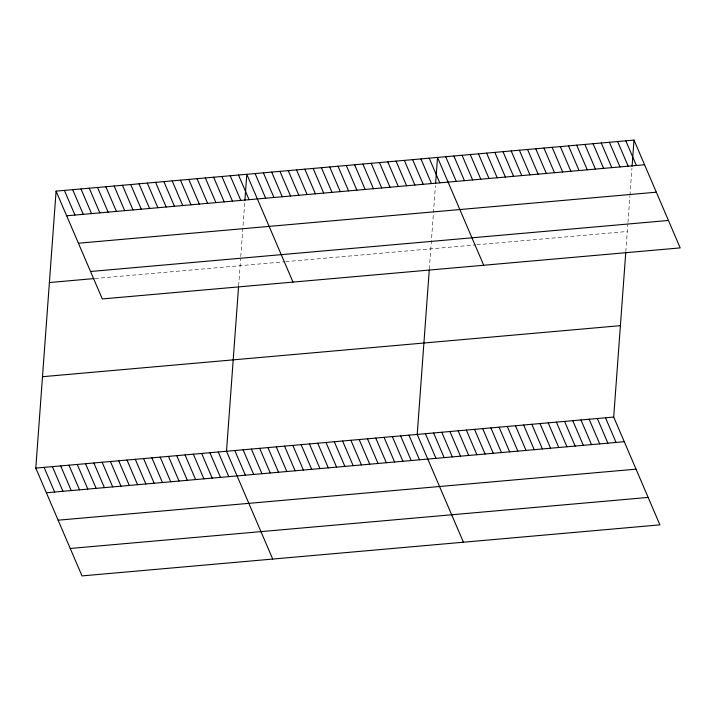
<?xml version="1.0" encoding="UTF-8"?>
<svg xmlns="http://www.w3.org/2000/svg" width="716" height="716" viewBox="0 0 716 716"><rect width="100%" height="100%" fill="white"/><g stroke="black" fill="none" stroke-linecap="round" stroke-linejoin="round"><path stroke-width="0.54" stroke-dasharray="3.58 2.69" d="M238.625 285.872L240.621 258.664M240.764 256.65L244.738 202.413M429.332 269.028L435.453 185.569M625.82 251.674L627.816 224.466M627.959 222.452L629.874 196.345M629.946 195.334L631.933 168.224M95.004 278.506L284.673 261.752M285.711 261.662L475.845 244.872M476.865 244.782L627.297 231.492"/><path stroke-width="1.07" d="M625.748 252.632L613.702 417.061L659.91 524.864L82 575.906L35.8 468.103L56.09 191.136L634 140.094L680.2 247.897L102.299 298.939L56.09 191.136M238.553 286.83L226.507 451.259L272.715 559.062M244.89 200.408L246.805 174.292L293.005 282.095M429.26 269.986L417.213 434.415L463.422 542.218M435.596 183.565L437.512 157.448L483.712 265.251M632.085 166.21L634 140.094M66.66 215.793L644.561 164.752M78.42 243.234L656.321 192.192M90.538 271.498L668.44 220.456M49.395 282.534L93.966 278.596M42.495 376.705L620.396 325.664M35.8 468.103L613.702 417.061M46.37 492.76L624.271 441.718M58.13 520.192L636.032 469.159M70.24 548.465L648.15 497.423M625.811 140.819L636.381 165.477M617.622 141.544L628.192 166.201M609.432 142.269L620.002 166.926M601.252 142.985L611.813 167.642M593.063 143.71L603.633 168.367M584.874 144.435L595.443 169.092M576.684 145.16L587.254 169.817M568.504 145.885L579.065 170.533M560.315 146.601L570.885 171.258M552.125 147.326L562.695 171.983M543.936 148.051L554.506 172.708M535.756 148.776L546.317 173.433M527.567 149.501L538.137 174.149M519.377 150.217L529.947 174.874M511.188 150.942L521.758 175.599M503.008 151.667L513.569 176.324M494.819 152.392L505.389 177.049M605.512 417.786L616.082 442.443M486.629 153.117L497.199 177.765M597.332 418.511L607.893 443.168M478.44 153.833L489.01 178.49M589.143 419.227L599.713 443.884M470.26 154.558L480.821 179.215M580.953 419.952L591.523 444.609M462.071 155.282L472.641 179.94M572.764 420.677L583.334 445.334M453.881 156.007L464.451 180.665M564.584 421.402L575.145 446.059M445.692 156.723L456.262 181.381M556.395 422.127L566.965 446.775M548.205 422.843L558.775 447.5M429.215 158.182L439.785 182.84M540.016 423.568L550.586 448.225M420.927 158.916L431.497 183.573M531.836 424.293L542.397 448.95M412.631 159.65L423.201 184.307M523.647 425.018L534.217 449.675M404.343 160.384L414.913 185.032M515.457 425.743L526.027 450.391M396.055 161.109L406.616 185.766M507.268 426.459L517.838 451.116M387.759 161.843L398.329 186.5M499.088 427.184L509.649 451.841M379.471 162.577L390.032 187.234M490.899 427.908L501.468 452.566M371.174 163.311L381.744 187.968M482.709 428.633L493.279 453.291M362.887 164.045L373.457 188.693M474.52 429.358L485.09 454.007M354.59 164.769L365.16 189.427M466.34 430.074L476.901 454.732M346.302 165.503L356.872 190.161M458.15 430.799L468.72 455.457M338.006 166.237L348.576 190.895M449.961 431.524L460.531 456.181M329.718 166.971L340.288 191.628M441.781 432.249L452.342 456.906M321.43 167.705L331.991 192.362M433.592 432.965L444.153 457.622M313.134 168.439L323.704 193.087M425.402 433.69L435.972 458.347M304.846 169.164L315.407 193.821M296.549 169.898L307.119 194.555M408.925 435.149L419.495 459.806M288.262 170.632L298.832 195.289M400.629 435.883L411.199 460.54M279.965 171.366L290.535 196.023M392.341 436.617L402.911 461.265M271.677 172.1L282.247 196.757M384.053 437.342L394.614 461.999M263.381 172.833L273.951 197.482M375.757 438.076L386.327 462.733M255.093 173.558L265.663 198.216M367.469 438.81L378.03 463.467M359.172 439.543L369.742 464.201M238.509 175.026L249.079 199.683M350.885 440.277L361.446 464.926M230.221 175.76L240.782 200.417M342.588 441.002L353.158 465.66M221.924 176.494L232.494 201.142M334.3 441.736L344.87 466.393M213.636 177.219L224.206 201.876M326.004 442.47L336.574 467.127M205.34 177.953L215.91 202.61M317.716 443.204L328.286 467.861M197.052 178.687L207.622 203.344M309.428 443.938L319.989 468.595M188.764 179.421L199.325 204.078M301.132 444.672L311.702 469.32M180.468 180.155L191.038 204.812M292.844 445.397L303.405 470.054M172.18 180.888L182.741 205.537M284.547 446.131L295.117 470.788M163.883 181.613L174.453 206.271M276.26 446.865L286.83 471.522M155.596 182.347L166.157 207.005M267.963 447.598L278.533 472.256M147.299 183.081L157.869 207.738M259.675 448.332L270.245 472.99M139.011 183.815L149.581 208.472M251.379 449.066L261.949 473.715M130.715 184.549L141.285 209.206M243.091 449.791L253.661 474.448M122.427 185.283L132.997 209.931M234.803 450.525L245.364 475.182M114.139 186.008L124.7 210.665M105.843 186.742L116.413 211.399M218.219 451.993L228.78 476.65M97.555 187.476L108.116 212.133M209.922 452.727L220.492 477.375M89.258 188.21L99.828 212.867M201.635 453.452L212.204 478.109M80.971 188.943L91.541 213.592M193.338 454.186L203.908 478.843M72.674 189.668L83.244 214.326M185.05 454.92L195.62 479.577M64.386 190.402L74.956 215.06M176.754 455.653L187.324 480.311M168.466 456.387L179.036 481.045M160.178 457.121L170.739 481.77M151.881 457.846L162.451 482.503M143.594 458.58L154.155 483.237M135.297 459.314L145.867 483.971M127.009 460.048L137.579 484.705M118.713 460.782L129.283 485.43M110.425 461.507L120.995 486.164M102.137 462.241L112.698 486.898M93.841 462.975L104.411 487.632M85.553 463.708L96.114 488.366M77.256 464.442L87.826 489.1M68.969 465.176L79.53 489.825M60.672 465.901L71.242 490.558M52.384 466.635L62.954 491.292M44.088 467.369L54.658 492.026"/></g></svg>
